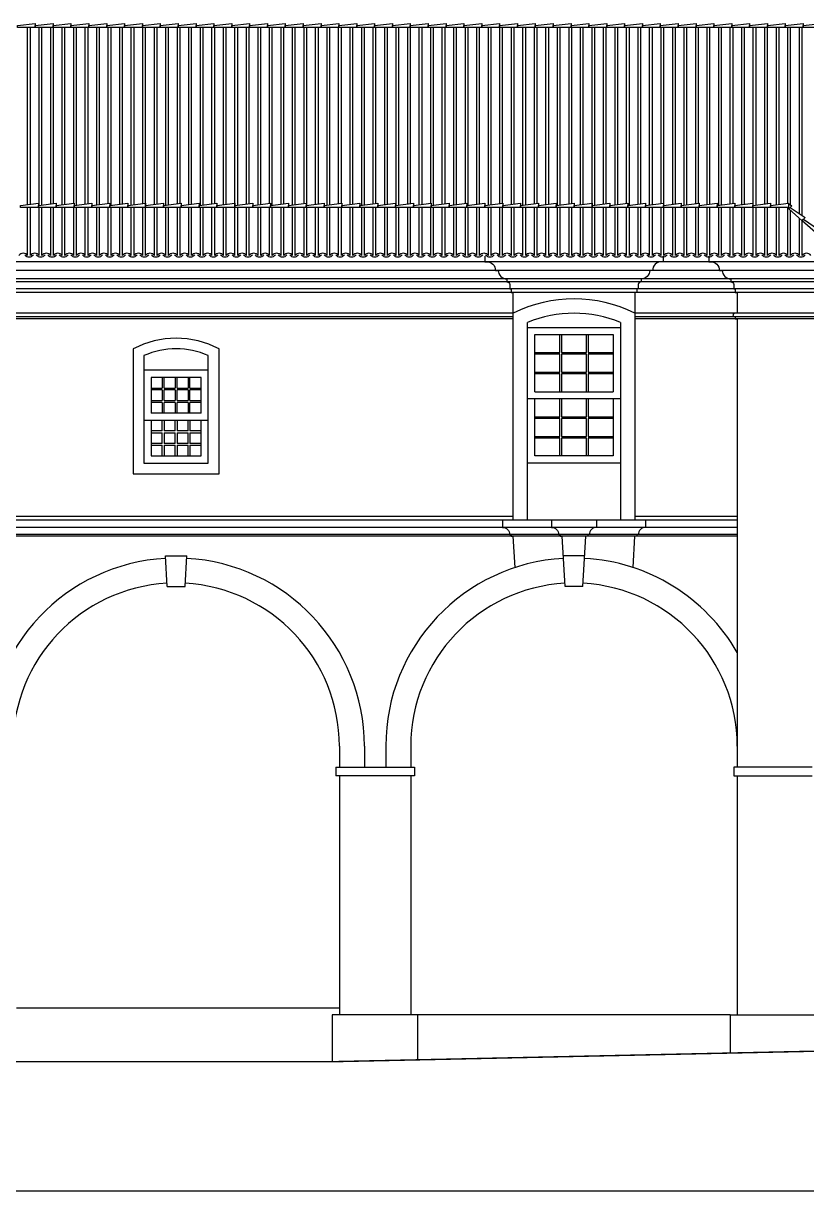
# Model space of a CAD drawing. Extents: x -6493 to 6606, y -1422 to 11651.
# Drawn here: x -2447 to -1351, y 10015 to 11651 of the extents above; entities that cross this region are included whole.
import ezdxf

# ---------------------------------------------------------------- set-up
doc = ezdxf.new("R2010")
doc.units = 0
doc.layers.add('PAREDE', color=7, linetype='CONTINUOUS')
doc.layers.add('PAREDE_FINA', color=7, linetype='CONTINUOUS')

msp = doc.modelspace()

# ---------------------------------------------------------------- linework, layer by layer
at = {"layer": 'PAREDE', "const_width": 2}
msp.add_lwpolyline([(-2511.97, 10196.84), (-2014.65, 10196.84), (-943.04, 10220.13), (-806.59, 10241.33), (1269.09, 10241.33), (1269.09, 10015.81), (-204.97, 10015.81), (-2511.97, 10015.81)], dxfattribs=at)
at = {"layer": 'PAREDE_FINA'}
for points in [[(-2430.67, 11651.33), (-2430.67, 11645.33), (-2455.67, 11645.33), (-2455.67, 11648.33), (-2430.67, 11651.33)], [(-2441.33, 11397.52), (-2441.33, 11645.33)], [(-2437.48, 11397.99), (-2437.48, 11645.33)], [(-2405.67, 11651.33), (-2405.67, 11645.33), (-2430.67, 11645.33), (-2430.67, 11648.33), (-2405.67, 11651.33)], [(-2425.21, 11396.46), (-2425.21, 11645.33)], [(-2421.36, 11396.92), (-2421.36, 11645.33)], [(-2409.08, 11398.39), (-2409.08, 11645.33)], [(-2380.67, 11651.33), (-2380.67, 11645.33), (-2405.67, 11645.33), (-2405.67, 11648.33), (-2380.67, 11651.33)], [(-2405.23, 11398.86), (-2405.23, 11645.33)], [(-2392.96, 11397.33), (-2392.96, 11645.33)], [(-2389.11, 11397.79), (-2389.11, 11645.33)], [(-2355.67, 11651.33), (-2355.67, 11645.33), (-2380.67, 11645.33), (-2380.67, 11648.33), (-2355.67, 11651.33)], [(-2376.83, 11399.26), (-2376.83, 11645.33)], [(-2372.98, 11396.73), (-2372.98, 11645.33)], [(-2360.71, 11398.2), (-2360.71, 11645.33)], [(-2356.86, 11398.66), (-2356.86, 11645.33)], [(-2330.67, 11651.33), (-2330.67, 11645.33), (-2355.67, 11645.33), (-2355.67, 11648.33), (-2330.67, 11651.33)], [(-2344.58, 11397.13), (-2344.58, 11645.33)], [(-2340.73, 11397.6), (-2340.73, 11645.33)], [(-2305.67, 11651.33), (-2305.67, 11645.33), (-2330.67, 11645.33), (-2330.67, 11648.33), (-2305.67, 11651.33)], [(-2328.46, 11399.07), (-2328.46, 11645.33)], [(-2324.61, 11396.53), (-2324.61, 11645.33)], [(-2312.33, 11398), (-2312.33, 11645.33)], [(-2308.48, 11398.47), (-2308.48, 11645.33)], [(-2280.67, 11651.33), (-2280.67, 11645.33), (-2305.67, 11645.33), (-2305.67, 11648.33), (-2280.67, 11651.33)], [(-2296.21, 11396.94), (-2296.21, 11645.33)], [(-2292.36, 11397.4), (-2292.36, 11645.33)], [(-2255.67, 11651.33), (-2255.67, 11645.33), (-2280.67, 11645.33), (-2280.67, 11648.33), (-2255.67, 11651.33)], [(-2280.09, 11398.87), (-2280.09, 11645.33)], [(-2276.23, 11396.34), (-2276.23, 11645.33)], [(-2263.96, 11397.81), (-2263.96, 11645.33)], [(-2260.11, 11398.27), (-2260.11, 11645.33)], [(-2230.67, 11651.33), (-2230.67, 11645.33), (-2255.67, 11645.33), (-2255.67, 11648.33), (-2230.67, 11651.33)], [(-2247.84, 11396.74), (-2247.84, 11645.33)], [(-2243.99, 11397.21), (-2243.99, 11645.33)], [(-2231.71, 11398.68), (-2231.71, 11645.33)], [(-2205.67, 11651.33), (-2205.67, 11645.33), (-2230.67, 11645.33), (-2230.67, 11648.33), (-2205.67, 11651.33)], [(-2227.86, 11399.14), (-2227.86, 11645.33)], [(-2215.59, 11397.61), (-2215.59, 11645.33)], [(-2211.74, 11398.08), (-2211.74, 11645.33)], [(-2180.67, 11651.33), (-2180.67, 11645.33), (-2205.67, 11645.33), (-2205.67, 11648.33), (-2180.67, 11651.33)], [(-2199.46, 11396.55), (-2199.46, 11645.33)], [(-2195.61, 11397.01), (-2195.61, 11645.33)], [(-2183.34, 11398.48), (-2183.34, 11645.33)], [(-2155.67, 11651.33), (-2155.67, 11645.33), (-2180.67, 11645.33), (-2180.67, 11648.33), (-2155.67, 11651.33)], [(-2179.49, 11398.95), (-2179.49, 11645.33)], [(-2167.21, 11397.42), (-2167.21, 11645.33)], [(-2163.36, 11397.88), (-2163.36, 11645.33)], [(-2130.67, 11651.33), (-2130.67, 11645.33), (-2155.67, 11645.33), (-2155.67, 11648.33), (-2130.67, 11651.33)], [(-2151.09, 11396.35), (-2151.09, 11645.33)], [(-2147.24, 11396.82), (-2147.24, 11645.33)], [(-2134.96, 11398.29), (-2134.96, 11645.33)], [(-2131.11, 11398.75), (-2131.11, 11645.33)], [(-2105.67, 11651.33), (-2105.67, 11645.33), (-2130.67, 11645.33), (-2130.67, 11648.33), (-2105.67, 11651.33)], [(-2118.84, 11397.22), (-2118.84, 11645.33)], [(-2114.99, 11397.69), (-2114.99, 11645.33)], [(-2080.67, 11651.33), (-2080.67, 11645.33), (-2105.67, 11645.33), (-2105.67, 11648.33), (-2080.67, 11651.33)], [(-2102.72, 11399.16), (-2102.72, 11645.33)], [(-2098.86, 11396.62), (-2098.86, 11645.33)], [(-2086.59, 11398.09), (-2086.59, 11645.33)], [(-2082.74, 11398.56), (-2082.74, 11645.33)], [(-2055.67, 11651.33), (-2055.67, 11645.33), (-2080.67, 11645.33), (-2080.67, 11648.33), (-2055.67, 11651.33)], [(-2070.47, 11397.03), (-2070.47, 11645.33)], [(-2066.62, 11397.49), (-2066.62, 11645.33)], [(-2030.67, 11651.33), (-2030.67, 11645.33), (-2055.67, 11645.33), (-2055.67, 11648.33), (-2030.67, 11651.33)], [(-2054.34, 11398.96), (-2054.34, 11645.33)], [(-2050.49, 11396.43), (-2050.49, 11645.33)], [(-2038.22, 11397.9), (-2038.22, 11645.33)], [(-2034.37, 11398.36), (-2034.37, 11645.33)], [(-2005.67, 11651.33), (-2005.67, 11645.33), (-2030.67, 11645.33), (-2030.67, 11648.33), (-2005.67, 11651.33)], [(-2022.09, 11396.83), (-2022.09, 11645.33)], [(-2018.24, 11397.3), (-2018.24, 11645.33)], [(-2005.97, 11398.77), (-2005.97, 11645.33)], [(-1980.67, 11651.33), (-1980.67, 11645.33), (-2005.67, 11645.33), (-2005.67, 11648.33), (-1980.67, 11651.33)], [(-2002.12, 11399.23), (-2002.12, 11645.33)], [(-1989.84, 11397.7), (-1989.84, 11645.33)], [(-1985.99, 11398.17), (-1985.99, 11645.33)], [(-1955.67, 11651.33), (-1955.67, 11645.33), (-1980.67, 11645.33), (-1980.67, 11648.33), (-1955.67, 11651.33)], [(-1973.72, 11396.64), (-1973.72, 11645.33)], [(-1969.87, 11397.1), (-1969.87, 11645.33)], [(-1957.6, 11398.57), (-1957.6, 11645.33)], [(-1930.67, 11651.33), (-1930.67, 11645.33), (-1955.67, 11645.33), (-1955.67, 11648.33), (-1930.67, 11651.33)], [(-1953.74, 11399.04), (-1953.74, 11645.33)], [(-1941.47, 11397.51), (-1941.47, 11645.33)], [(-1937.62, 11397.97), (-1937.62, 11645.33)], [(-1905.67, 11651.33), (-1905.67, 11645.33), (-1930.67, 11645.33), (-1930.67, 11648.33), (-1905.67, 11651.33)], [(-1925.35, 11396.44), (-1925.35, 11645.33)], [(-1921.5, 11396.91), (-1921.5, 11645.33)], [(-1909.22, 11398.38), (-1909.22, 11645.33)], [(-1880.67, 11651.33), (-1880.67, 11645.33), (-1905.67, 11645.33), (-1905.67, 11648.33), (-1880.67, 11651.33)], [(-1905.37, 11398.84), (-1905.37, 11645.33)], [(-1893.1, 11397.31), (-1893.1, 11645.33)], [(-1889.25, 11397.78), (-1889.25, 11645.33)], [(-1855.67, 11651.33), (-1855.67, 11645.33), (-1880.67, 11645.33), (-1880.67, 11648.33), (-1855.67, 11651.33)], [(-1876.97, 11399.25), (-1876.97, 11645.33)], [(-1873.12, 11396.71), (-1873.12, 11645.33)], [(-1860.85, 11398.18), (-1860.85, 11645.33)], [(-1857, 11398.64), (-1857, 11645.33)], [(-1830.67, 11651.33), (-1830.67, 11645.33), (-1855.67, 11645.33), (-1855.67, 11648.33), (-1830.67, 11651.33)], [(-1844.72, 11397.12), (-1844.72, 11645.33)], [(-1840.87, 11397.58), (-1840.87, 11645.33)], [(-1805.67, 11651.33), (-1805.67, 11645.33), (-1830.67, 11645.33), (-1830.67, 11648.33), (-1805.67, 11651.33)], [(-1828.6, 11399.05), (-1828.6, 11645.33)], [(-1824.75, 11396.51), (-1824.75, 11645.33)], [(-1812.47, 11397.99), (-1812.47, 11645.33)], [(-1808.62, 11398.45), (-1808.62, 11645.33)], [(-1780.67, 11651.33), (-1780.67, 11645.33), (-1805.67, 11645.33), (-1805.67, 11648.33), (-1780.67, 11651.33)], [(-1796.35, 11396.92), (-1796.35, 11645.33)], [(-1792.5, 11397.38), (-1792.5, 11645.33)], [(-1755.67, 11651.33), (-1755.67, 11645.33), (-1780.67, 11645.33), (-1780.67, 11648.33), (-1755.67, 11651.33)], [(-1780.23, 11398.86), (-1780.23, 11645.33)], [(-1776.37, 11399.32), (-1776.37, 11645.33)], [(-1764.1, 11397.79), (-1764.1, 11645.33)], [(-1760.25, 11398.25), (-1760.25, 11645.33)], [(-1730.67, 11651.33), (-1730.67, 11645.33), (-1755.67, 11645.33), (-1755.67, 11648.33), (-1730.67, 11651.33)], [(-1747.98, 11396.73), (-1747.98, 11645.33)], [(-1744.13, 11397.19), (-1744.13, 11645.33)], [(-1731.85, 11398.66), (-1731.85, 11645.33)], [(-1705.67, 11651.33), (-1705.67, 11645.33), (-1730.67, 11645.33), (-1730.67, 11648.33), (-1705.67, 11651.33)], [(-1728, 11399.12), (-1728, 11645.33)], [(-1715.73, 11397.6), (-1715.73, 11645.33)], [(-1711.88, 11398.06), (-1711.88, 11645.33)], [(-1680.67, 11651.33), (-1680.67, 11645.33), (-1705.67, 11645.33), (-1705.67, 11648.33), (-1680.67, 11651.33)], [(-1699.6, 11396.53), (-1699.6, 11645.33)], [(-1695.75, 11396.99), (-1695.75, 11645.33)], [(-1683.48, 11398.47), (-1683.48, 11645.33)], [(-1655.67, 11651.33), (-1655.67, 11645.33), (-1680.67, 11645.33), (-1680.67, 11648.33), (-1655.67, 11651.33)], [(-1679.63, 11398.93), (-1679.63, 11645.33)], [(-1667.35, 11397.4), (-1667.35, 11645.33)], [(-1663.5, 11397.86), (-1663.5, 11645.33)], [(-1630.67, 11651.33), (-1630.67, 11645.33), (-1655.67, 11645.33), (-1655.67, 11648.33), (-1630.67, 11651.33)], [(-1651.23, 11396.34), (-1651.23, 11645.33)], [(-1647.38, 11396.8), (-1647.38, 11645.33)], [(-1635.1, 11398.27), (-1635.1, 11645.33)], [(-1631.25, 11398.73), (-1631.25, 11645.33)], [(-1605.67, 11651.33), (-1605.67, 11645.33), (-1630.67, 11645.33), (-1630.67, 11648.33), (-1605.67, 11651.33)], [(-1618.98, 11397.21), (-1618.98, 11645.33)], [(-1615.13, 11397.67), (-1615.13, 11645.33)], [(-1580.67, 11651.33), (-1580.67, 11645.33), (-1605.67, 11645.33), (-1605.67, 11648.33), (-1580.67, 11651.33)], [(-1602.86, 11399.14), (-1602.86, 11645.33)], [(-1599, 11396.6), (-1599, 11645.33)], [(-1586.73, 11398.08), (-1586.73, 11645.33)], [(-1582.88, 11398.54), (-1582.88, 11645.33)], [(-1555.67, 11651.33), (-1555.67, 11645.33), (-1580.67, 11645.33), (-1580.67, 11648.33), (-1555.67, 11651.33)], [(-1570.61, 11397.01), (-1570.61, 11645.33)], [(-1566.76, 11397.47), (-1566.76, 11645.33)], [(-1530.67, 11651.33), (-1530.67, 11645.33), (-1555.67, 11645.33), (-1555.67, 11648.33), (-1530.67, 11651.33)], [(-1554.48, 11398.95), (-1554.48, 11645.33)], [(-1550.63, 11396.41), (-1550.63, 11645.33)], [(-1538.36, 11397.88), (-1538.36, 11645.33)], [(-1534.51, 11398.34), (-1534.51, 11645.33)], [(-1505.67, 11651.33), (-1505.67, 11645.33), (-1530.67, 11645.33), (-1530.67, 11648.33), (-1505.67, 11651.33)], [(-1522.23, 11396.82), (-1522.23, 11645.33)], [(-1518.38, 11397.28), (-1518.38, 11645.33)], [(-1506.11, 11398.75), (-1506.11, 11645.33)], [(-1480.67, 11651.33), (-1480.67, 11645.33), (-1505.67, 11645.33), (-1505.67, 11648.33), (-1480.67, 11651.33)], [(-1502.26, 11399.21), (-1502.26, 11645.33)], [(-1489.98, 11397.69), (-1489.98, 11645.33)], [(-1486.13, 11398.15), (-1486.13, 11645.33)], [(-1455.67, 11651.33), (-1455.67, 11645.33), (-1480.67, 11645.33), (-1480.67, 11648.33), (-1455.67, 11651.33)], [(-1473.86, 11396.62), (-1473.86, 11645.33)], [(-1470.01, 11397.08), (-1470.01, 11645.33)], [(-1457.74, 11398.56), (-1457.74, 11645.33)], [(-1430.67, 11651.33), (-1430.67, 11645.33), (-1455.67, 11645.33), (-1455.67, 11648.33), (-1430.67, 11651.33)], [(-1453.88, 11399.02), (-1453.88, 11645.33)], [(-1441.61, 11397.49), (-1441.61, 11645.33)], [(-1437.76, 11397.95), (-1437.76, 11645.33)], [(-1405.67, 11651.33), (-1405.67, 11645.33), (-1430.67, 11645.33), (-1430.67, 11648.33), (-1405.67, 11651.33)], [(-1425.49, 11396.43), (-1425.49, 11645.33)], [(-1421.64, 11396.89), (-1421.64, 11645.33)], [(-1409.36, 11398.36), (-1409.36, 11645.33)], [(-1380.67, 11651.33), (-1380.67, 11645.33), (-1405.67, 11645.33), (-1405.67, 11648.33), (-1380.67, 11651.33)], [(-1405.51, 11398.82), (-1405.51, 11645.33)], [(-1393.24, 11397.3), (-1393.24, 11645.33)], [(-1389.39, 11397.76), (-1389.39, 11645.33)], [(-1355.67, 11651.33), (-1355.67, 11645.33), (-1380.67, 11645.33), (-1380.67, 11648.33), (-1355.67, 11651.33)], [(-1377.11, 11399.23), (-1377.11, 11645.33)], [(-1373.26, 11396.88), (-1373.26, 11645.33)], [(-1360.99, 11384.76), (-1360.99, 11645.33)], [(-1357.14, 11382.09), (-1357.14, 11645.33)], [(-1330.67, 11651.33), (-1330.67, 11645.33), (-1355.67, 11645.33), (-1355.67, 11648.33), (-1330.67, 11651.33)], [(-2426.3, 11399.33), (-2426.3, 11393.33), (-2451.3, 11393.33), (-2451.3, 11396.33), (-2426.3, 11399.33)], [(-2441.33, 11326.07), (-2441.33, 11393.33)], [(-2437.48, 11326.07), (-2437.48, 11393.33)], [(-2401.3, 11399.33), (-2401.3, 11393.33), (-2426.3, 11393.33), (-2426.3, 11396.33), (-2401.3, 11399.33)], [(-2425.21, 11326.07), (-2425.21, 11393.33)], [(-2421.36, 11326.07), (-2421.36, 11393.33)], [(-2409.08, 11326.07), (-2409.08, 11393.33)], [(-2405.23, 11326.07), (-2405.23, 11393.33)], [(-2376.3, 11399.33), (-2376.3, 11393.33), (-2401.3, 11393.33), (-2401.3, 11396.33), (-2376.3, 11399.33)], [(-2392.96, 11326.07), (-2392.96, 11393.33)], [(-2389.11, 11326.07), (-2389.11, 11393.33)], [(-2376.83, 11326.07), (-2376.83, 11393.33)], [(-2351.3, 11399.33), (-2351.3, 11393.33), (-2376.3, 11393.33), (-2376.3, 11396.33), (-2351.3, 11399.33)], [(-2372.98, 11326.07), (-2372.98, 11393.33)], [(-2360.71, 11326.07), (-2360.71, 11393.33)], [(-2356.86, 11326.07), (-2356.86, 11393.33)], [(-2326.3, 11399.33), (-2326.3, 11393.33), (-2351.3, 11393.33), (-2351.3, 11396.33), (-2326.3, 11399.33)], [(-2344.58, 11326.07), (-2344.58, 11393.33)], [(-2340.73, 11326.07), (-2340.73, 11393.33)], [(-2328.46, 11326.07), (-2328.46, 11393.33)], [(-2301.3, 11399.33), (-2301.3, 11393.33), (-2326.3, 11393.33), (-2326.3, 11396.33), (-2301.3, 11399.33)], [(-2324.61, 11326.07), (-2324.61, 11393.33)], [(-2312.33, 11326.07), (-2312.33, 11393.33)], [(-2308.48, 11326.07), (-2308.48, 11393.33)], [(-2276.3, 11399.33), (-2276.3, 11393.33), (-2301.3, 11393.33), (-2301.3, 11396.33), (-2276.3, 11399.33)], [(-2296.21, 11326.07), (-2296.21, 11393.33)], [(-2292.36, 11326.07), (-2292.36, 11393.33)], [(-2280.09, 11326.07), (-2280.09, 11393.33)], [(-2251.3, 11399.33), (-2251.3, 11393.33), (-2276.3, 11393.33), (-2276.3, 11396.33), (-2251.3, 11399.33)], [(-2276.23, 11326.07), (-2276.23, 11393.33)], [(-2263.96, 11326.07), (-2263.96, 11393.33)], [(-2260.11, 11326.07), (-2260.11, 11393.33)], [(-2226.3, 11399.33), (-2226.3, 11393.33), (-2251.3, 11393.33), (-2251.3, 11396.33), (-2226.3, 11399.33)], [(-2247.84, 11326.07), (-2247.84, 11393.33)], [(-2243.99, 11326.07), (-2243.99, 11393.33)], [(-2231.71, 11326.07), (-2231.71, 11393.33)], [(-2227.86, 11326.07), (-2227.86, 11393.33)], [(-2201.3, 11399.33), (-2201.3, 11393.33), (-2226.3, 11393.33), (-2226.3, 11396.33), (-2201.3, 11399.33)], [(-2215.59, 11326.07), (-2215.59, 11393.33)], [(-2211.74, 11326.07), (-2211.74, 11393.33)], [(-2176.3, 11399.33), (-2176.3, 11393.33), (-2201.3, 11393.33), (-2201.3, 11396.33), (-2176.3, 11399.33)], [(-2199.46, 11326.07), (-2199.46, 11393.33)], [(-2195.61, 11326.07), (-2195.61, 11393.33)], [(-2183.34, 11326.07), (-2183.34, 11393.33)], [(-2179.49, 11326.07), (-2179.49, 11393.33)], [(-2151.3, 11399.33), (-2151.3, 11393.33), (-2176.3, 11393.33), (-2176.3, 11396.33), (-2151.3, 11399.33)], [(-2167.21, 11326.07), (-2167.21, 11393.33)], [(-2163.36, 11326.07), (-2163.36, 11393.33)], [(-2126.3, 11399.33), (-2126.3, 11393.33), (-2151.3, 11393.33), (-2151.3, 11396.33), (-2126.3, 11399.33)], [(-2151.09, 11326.07), (-2151.09, 11393.33)], [(-2147.24, 11326.07), (-2147.24, 11393.33)], [(-2134.96, 11326.07), (-2134.96, 11393.33)], [(-2131.11, 11326.07), (-2131.11, 11393.33)], [(-2101.3, 11399.33), (-2101.3, 11393.33), (-2126.3, 11393.33), (-2126.3, 11396.33), (-2101.3, 11399.33)], [(-2118.84, 11326.07), (-2118.84, 11393.33)], [(-2114.99, 11326.07), (-2114.99, 11393.33)], [(-2102.72, 11326.07), (-2102.72, 11393.33)], [(-2076.3, 11399.33), (-2076.3, 11393.33), (-2101.3, 11393.33), (-2101.3, 11396.33), (-2076.3, 11399.33)], [(-2098.86, 11326.07), (-2098.86, 11393.33)], [(-2086.59, 11326.07), (-2086.59, 11393.33)], [(-2082.74, 11326.07), (-2082.74, 11393.33)], [(-2051.3, 11399.33), (-2051.3, 11393.33), (-2076.3, 11393.33), (-2076.3, 11396.33), (-2051.3, 11399.33)], [(-2070.47, 11326.07), (-2070.47, 11393.33)], [(-2066.62, 11326.07), (-2066.62, 11393.33)], [(-2054.34, 11326.07), (-2054.34, 11393.33)], [(-2026.3, 11399.33), (-2026.3, 11393.33), (-2051.3, 11393.33), (-2051.3, 11396.33), (-2026.3, 11399.33)], [(-2050.49, 11326.07), (-2050.49, 11393.33)], [(-2038.22, 11326.07), (-2038.22, 11393.33)], [(-2034.37, 11326.07), (-2034.37, 11393.33)], [(-2001.3, 11399.33), (-2001.3, 11393.33), (-2026.3, 11393.33), (-2026.3, 11396.33), (-2001.3, 11399.33)], [(-2022.09, 11326.07), (-2022.09, 11393.33)], [(-2018.24, 11326.07), (-2018.24, 11393.33)], [(-2005.97, 11326.07), (-2005.97, 11393.33)], [(-2002.12, 11326.07), (-2002.12, 11393.33)], [(-1976.3, 11399.33), (-1976.3, 11393.33), (-2001.3, 11393.33), (-2001.3, 11396.33), (-1976.3, 11399.33)], [(-1989.84, 11326.07), (-1989.84, 11393.33)], [(-1985.99, 11326.07), (-1985.99, 11393.33)], [(-1951.3, 11399.33), (-1951.3, 11393.33), (-1976.3, 11393.33), (-1976.3, 11396.33), (-1951.3, 11399.33)], [(-1973.72, 11326.07), (-1973.72, 11393.33)], [(-1969.87, 11326.07), (-1969.87, 11393.33)], [(-1957.6, 11326.07), (-1957.6, 11393.33)], [(-1953.74, 11326.07), (-1953.74, 11393.33)], [(-1926.3, 11399.33), (-1926.3, 11393.33), (-1951.3, 11393.33), (-1951.3, 11396.33), (-1926.3, 11399.33)], [(-1941.47, 11326.07), (-1941.47, 11393.33)], [(-1937.62, 11326.07), (-1937.62, 11393.33)], [(-1901.3, 11399.33), (-1901.3, 11393.33), (-1926.3, 11393.33), (-1926.3, 11396.33), (-1901.3, 11399.33)], [(-1925.35, 11326.07), (-1925.35, 11393.33)], [(-1921.5, 11326.07), (-1921.5, 11393.33)], [(-1909.22, 11326.07), (-1909.22, 11393.33)], [(-1905.37, 11326.07), (-1905.37, 11393.33)], [(-1876.3, 11399.33), (-1876.3, 11393.33), (-1901.3, 11393.33), (-1901.3, 11396.33), (-1876.3, 11399.33)], [(-1893.1, 11326.07), (-1893.1, 11393.33)], [(-1889.25, 11326.07), (-1889.25, 11393.33)], [(-1876.97, 11326.07), (-1876.97, 11393.33)], [(-1851.3, 11399.33), (-1851.3, 11393.33), (-1876.3, 11393.33), (-1876.3, 11396.33), (-1851.3, 11399.33)], [(-1873.12, 11326.07), (-1873.12, 11393.33)], [(-1860.85, 11326.07), (-1860.85, 11393.33)], [(-1857, 11326.07), (-1857, 11393.33)], [(-1826.3, 11399.33), (-1826.3, 11393.33), (-1851.3, 11393.33), (-1851.3, 11396.33), (-1826.3, 11399.33)], [(-1844.72, 11326.07), (-1844.72, 11393.33)], [(-1840.87, 11326.07), (-1840.87, 11393.33)], [(-1828.6, 11326.07), (-1828.6, 11393.33)], [(-1801.3, 11399.33), (-1801.3, 11393.33), (-1826.3, 11393.33), (-1826.3, 11396.33), (-1801.3, 11399.33)], [(-1824.75, 11326.07), (-1824.75, 11393.33)], [(-1812.47, 11326.07), (-1812.47, 11393.33)], [(-1808.62, 11326.07), (-1808.62, 11393.33)], [(-1776.3, 11399.33), (-1776.3, 11393.33), (-1801.3, 11393.33), (-1801.3, 11396.33), (-1776.3, 11399.33)], [(-1796.35, 11326.07), (-1796.35, 11393.33)], [(-1792.5, 11326.07), (-1792.5, 11393.33)], [(-1780.23, 11326.07), (-1780.23, 11393.33)], [(-1776.37, 11326.07), (-1776.37, 11393.33)], [(-1751.3, 11399.33), (-1751.3, 11393.33), (-1776.3, 11393.33), (-1776.3, 11396.33), (-1751.3, 11399.33)], [(-1764.1, 11326.07), (-1764.1, 11393.33)], [(-1760.25, 11326.07), (-1760.25, 11393.33)], [(-1726.3, 11399.33), (-1726.3, 11393.33), (-1751.3, 11393.33), (-1751.3, 11396.33), (-1726.3, 11399.33)], [(-1747.98, 11326.07), (-1747.98, 11393.33)], [(-1744.13, 11326.07), (-1744.13, 11393.33)], [(-1731.85, 11326.07), (-1731.85, 11393.33)], [(-1728, 11326.07), (-1728, 11393.33)], [(-1701.3, 11399.33), (-1701.3, 11393.33), (-1726.3, 11393.33), (-1726.3, 11396.33), (-1701.3, 11399.33)], [(-1715.73, 11326.07), (-1715.73, 11393.33)], [(-1711.88, 11326.07), (-1711.88, 11393.33)], [(-1676.3, 11399.33), (-1676.3, 11393.33), (-1701.3, 11393.33), (-1701.3, 11396.33), (-1676.3, 11399.33)], [(-1699.6, 11326.07), (-1699.6, 11393.33)], [(-1695.75, 11326.07), (-1695.75, 11393.33)], [(-1683.48, 11326.07), (-1683.48, 11393.33)], [(-1679.63, 11326.07), (-1679.63, 11393.33)], [(-1651.3, 11399.33), (-1651.3, 11393.33), (-1676.3, 11393.33), (-1676.3, 11396.33), (-1651.3, 11399.33)], [(-1667.35, 11326.07), (-1667.35, 11393.33)], [(-1663.5, 11326.07), (-1663.5, 11393.33)], [(-1626.3, 11399.33), (-1626.3, 11393.33), (-1651.3, 11393.33), (-1651.3, 11396.33), (-1626.3, 11399.33)], [(-1651.23, 11326.07), (-1651.23, 11393.33)], [(-1647.38, 11326.07), (-1647.38, 11393.33)], [(-1635.1, 11326.07), (-1635.1, 11393.33)], [(-1631.25, 11326.07), (-1631.25, 11393.33)], [(-1601.3, 11399.33), (-1601.3, 11393.33), (-1626.3, 11393.33), (-1626.3, 11396.33), (-1601.3, 11399.33)], [(-1618.98, 11326.07), (-1618.98, 11393.33)], [(-1615.13, 11326.07), (-1615.13, 11393.33)], [(-1602.86, 11326.07), (-1602.86, 11393.33)], [(-1576.3, 11399.33), (-1576.3, 11393.33), (-1601.3, 11393.33), (-1601.3, 11396.33), (-1576.3, 11399.33)], [(-1599, 11326.07), (-1599, 11393.33)], [(-1586.73, 11326.07), (-1586.73, 11393.33)], [(-1582.88, 11326.07), (-1582.88, 11393.33)], [(-1551.3, 11399.33), (-1551.3, 11393.33), (-1576.3, 11393.33), (-1576.3, 11396.33), (-1551.3, 11399.33)], [(-1570.61, 11326.07), (-1570.61, 11393.33)], [(-1566.76, 11326.07), (-1566.76, 11393.33)], [(-1554.48, 11326.07), (-1554.48, 11393.33)], [(-1526.3, 11399.33), (-1526.3, 11393.33), (-1551.3, 11393.33), (-1551.3, 11396.33), (-1526.3, 11399.33)], [(-1550.63, 11326.07), (-1550.63, 11393.33)], [(-1538.36, 11326.07), (-1538.36, 11393.33)], [(-1534.51, 11326.07), (-1534.51, 11393.33)], [(-1501.3, 11399.33), (-1501.3, 11393.33), (-1526.3, 11393.33), (-1526.3, 11396.33), (-1501.3, 11399.33)], [(-1522.23, 11326.07), (-1522.23, 11393.33)], [(-1518.38, 11326.07), (-1518.38, 11393.33)], [(-1506.11, 11326.07), (-1506.11, 11393.33)], [(-1502.26, 11326.07), (-1502.26, 11393.33)], [(-1476.3, 11399.33), (-1476.3, 11393.33), (-1501.3, 11393.33), (-1501.3, 11396.33), (-1476.3, 11399.33)], [(-1489.98, 11326.07), (-1489.98, 11393.33)], [(-1486.13, 11326.07), (-1486.13, 11393.33)], [(-1451.3, 11399.33), (-1451.3, 11393.33), (-1476.3, 11393.33), (-1476.3, 11396.33), (-1451.3, 11399.33)], [(-1473.86, 11326.07), (-1473.86, 11393.33)], [(-1470.01, 11326.07), (-1470.01, 11393.33)], [(-1457.74, 11326.07), (-1457.74, 11393.33)], [(-1453.88, 11326.07), (-1453.88, 11393.33)], [(-1426.3, 11399.33), (-1426.3, 11393.33), (-1451.3, 11393.33), (-1451.3, 11396.33), (-1426.3, 11399.33)], [(-1441.61, 11326.07), (-1441.61, 11393.33)], [(-1437.76, 11326.07), (-1437.76, 11393.33)], [(-1401.3, 11399.33), (-1401.3, 11393.33), (-1426.3, 11393.33), (-1426.3, 11396.33), (-1401.3, 11399.33)], [(-1425.49, 11326.07), (-1425.49, 11393.33)], [(-1421.64, 11326.07), (-1421.64, 11393.33)], [(-1409.36, 11326.07), (-1409.36, 11393.33)], [(-1405.51, 11326.07), (-1405.51, 11393.33)], [(-1376.3, 11399.33), (-1376.3, 11393.33), (-1401.3, 11393.33), (-1401.3, 11396.33), (-1376.3, 11399.33)], [(-1393.24, 11326.07), (-1393.24, 11393.33)], [(-1389.39, 11326.07), (-1389.39, 11393.33)], [(-1371.73, 11395.82), (-1375.71, 11391.33), (-1377.97, 11393.33)], [(-1377.11, 11326.07), (-1377.11, 11392.57)], [(-1376.3, 11398.99), (-1371.73, 11395.82)], [(-1353.02, 11379.24), (-1356.99, 11374.75), (-1375.71, 11391.33), (-1373.72, 11393.57), (-1353.02, 11379.24)], [(-1373.26, 11326.07), (-1373.26, 11389.16)], [(-1360.99, 11326.07), (-1360.99, 11378.29)], [(-1357.14, 11326.07), (-1357.14, 11374.87)], [(-1334.3, 11362.66), (-1338.28, 11358.17), (-1356.99, 11374.75), (-1355, 11376.99), (-1334.3, 11362.66)], [(917.03, 11317.33), (-2511.97, 11317.33)], [(901.03, 11305.33), (-2511.97, 11305.33)], [(889.03, 11293.33), (-2511.97, 11293.33)], [(889.03, 11289.33), (-2511.97, 11289.33)], [(883.03, 11279.33), (-2511.97, 11279.33)], [(880.03, 11274.33), (-2511.97, 11274.33)], [(-1761.47, 10955.33), (-1761.47, 11274.33)], [(-1591.47, 11274.33), (-1591.47, 10955.33)], [(-1761.47, 11245.33), (-2511.97, 11245.33)], [(464.03, 11245.33), (-1591.47, 11245.33)], [(-1761.47, 11240.33), (-2511.97, 11240.33)], [(-1761.47, 11237.33), (-2511.97, 11237.33)], [(-1741.47, 10955.33), (-1741.47, 11232.46)], [(-1611.47, 11232.46), (-1611.47, 10955.33)], [(464.03, 11240.33), (-1591.47, 11240.33)], [(464.03, 11237.33), (-1591.47, 11237.33)], [(-1447.97, 11237.33), (-1447.97, 10609.33)], [(-1741.47, 11225.33), (-1611.47, 11225.33)], [(-1731.47, 11135.33), (-1731.47, 11215.33)], [(-1731.47, 11215.33), (-1621.47, 11215.33)], [(-1696.47, 11190.33), (-1696.47, 11215.33)], [(-1693.97, 11215.33), (-1693.97, 11190.33)], [(-1658.97, 11190.33), (-1658.97, 11215.33)], [(-1656.47, 11215.33), (-1656.47, 11190.33)], [(-1621.47, 11215.33), (-1621.47, 11135.33)], [(-2293.47, 11195.33), (-2293.47, 11020.33), (-2173.47, 11020.33), (-2173.47, 11195.33)], [(-2278.47, 11185.94), (-2278.47, 11035.33), (-2188.47, 11035.33), (-2188.47, 11185.94)], [(-1731.47, 11190.33), (-1696.47, 11190.33)], [(-1696.47, 11187.83), (-1731.47, 11187.83)], [(-1696.47, 11162.83), (-1696.47, 11187.83)], [(-1693.97, 11190.33), (-1658.97, 11190.33)], [(-1658.97, 11187.83), (-1693.97, 11187.83)], [(-1693.97, 11187.83), (-1693.97, 11162.83)], [(-1658.97, 11162.83), (-1658.97, 11187.83)], [(-1656.47, 11190.33), (-1621.47, 11190.33)], [(-1656.47, 11187.83), (-1656.47, 11162.83)], [(-1621.47, 11187.83), (-1656.47, 11187.83)], [(-2188.47, 11165.33), (-2278.47, 11165.33)], [(-1731.47, 11162.83), (-1696.47, 11162.83)], [(-1693.97, 11162.83), (-1658.97, 11162.83)], [(-1656.47, 11162.83), (-1621.47, 11162.83)], [(-2198.47, 11155.33), (-2268.47, 11155.33)], [(-2268.47, 11155.33), (-2268.47, 11105.33)], [(-2252.84, 11155.33), (-2252.84, 11140.33)], [(-2250.34, 11140.33), (-2250.34, 11155.33)], [(-2234.72, 11155.33), (-2234.72, 11140.33)], [(-2232.22, 11140.33), (-2232.22, 11155.33)], [(-2216.59, 11155.33), (-2216.59, 11140.33)], [(-2214.09, 11140.33), (-2214.09, 11155.33)], [(-2198.47, 11105.33), (-2198.47, 11155.33)], [(-1696.47, 11160.33), (-1731.47, 11160.33)], [(-1696.47, 11135.33), (-1696.47, 11160.33)], [(-1658.97, 11160.33), (-1693.97, 11160.33)], [(-1693.97, 11160.33), (-1693.97, 11135.33)], [(-1658.97, 11135.33), (-1658.97, 11160.33)], [(-1621.47, 11160.33), (-1656.47, 11160.33)], [(-1656.47, 11160.33), (-1656.47, 11135.33)], [(-2268.47, 11140.33), (-2252.84, 11140.33)], [(-2252.84, 11137.83), (-2268.47, 11137.83)], [(-2252.84, 11137.83), (-2252.84, 11122.83)], [(-2250.34, 11140.33), (-2234.72, 11140.33)], [(-2250.34, 11122.83), (-2250.34, 11137.83)], [(-2234.72, 11137.83), (-2250.34, 11137.83)], [(-2234.72, 11137.83), (-2234.72, 11122.83)], [(-2232.22, 11140.33), (-2216.59, 11140.33)], [(-2216.59, 11137.83), (-2232.22, 11137.83)], [(-2232.22, 11122.83), (-2232.22, 11137.83)], [(-2216.59, 11137.83), (-2216.59, 11122.83)], [(-2214.09, 11140.33), (-2198.47, 11140.33)], [(-2198.47, 11137.83), (-2214.09, 11137.83)], [(-2214.09, 11122.83), (-2214.09, 11137.83)], [(-1731.47, 11135.33), (-1621.47, 11135.33)], [(-2268.47, 11122.83), (-2252.84, 11122.83)], [(-2252.84, 11120.33), (-2268.47, 11120.33)], [(-2252.84, 11120.33), (-2252.84, 11105.33)], [(-2250.34, 11122.83), (-2234.72, 11122.83)], [(-2250.34, 11105.33), (-2250.34, 11120.33)], [(-2234.72, 11120.33), (-2250.34, 11120.33)], [(-2234.72, 11120.33), (-2234.72, 11105.33)], [(-2232.22, 11122.83), (-2216.59, 11122.83)], [(-2216.59, 11120.33), (-2232.22, 11120.33)], [(-2232.22, 11105.33), (-2232.22, 11120.33)], [(-2216.59, 11120.33), (-2216.59, 11105.33)], [(-2214.09, 11122.83), (-2198.47, 11122.83)], [(-2198.47, 11120.33), (-2214.09, 11120.33)], [(-2214.09, 11105.33), (-2214.09, 11120.33)], [(-1611.47, 11125.33), (-1741.47, 11125.33)], [(-1731.47, 11045.33), (-1731.47, 11125.33)], [(-1696.47, 11100.33), (-1696.47, 11125.33)], [(-1693.97, 11125.33), (-1693.97, 11100.33)], [(-1658.97, 11100.33), (-1658.97, 11125.33)], [(-1656.47, 11125.33), (-1656.47, 11100.33)], [(-1621.47, 11125.33), (-1621.47, 11045.33)], [(-2198.47, 11105.33), (-2268.47, 11105.33)], [(-1731.47, 11100.33), (-1696.47, 11100.33)], [(-1696.47, 11097.83), (-1731.47, 11097.83)], [(-1696.47, 11072.83), (-1696.47, 11097.83)], [(-1693.97, 11100.33), (-1658.97, 11100.33)], [(-1693.97, 11097.83), (-1693.97, 11072.83)], [(-1658.97, 11097.83), (-1693.97, 11097.83)], [(-1658.97, 11072.83), (-1658.97, 11097.83)], [(-1656.47, 11100.33), (-1621.47, 11100.33)], [(-1656.47, 11097.83), (-1656.47, 11072.83)], [(-1621.47, 11097.83), (-1656.47, 11097.83)], [(-2278.47, 11095.33), (-2188.47, 11095.33)], [(-2268.47, 11095.33), (-2268.47, 11045.33), (-2198.47, 11045.33), (-2198.47, 11095.33)], [(-2252.84, 11080.33), (-2268.47, 11080.33)], [(-2252.84, 11080.33), (-2252.84, 11095.33)], [(-2250.34, 11095.33), (-2250.34, 11080.33)], [(-2234.72, 11080.33), (-2250.34, 11080.33)], [(-2234.72, 11080.33), (-2234.72, 11095.33)], [(-2232.22, 11095.33), (-2232.22, 11080.33)], [(-2216.59, 11080.33), (-2232.22, 11080.33)], [(-2216.59, 11080.33), (-2216.59, 11095.33)], [(-2214.09, 11095.33), (-2214.09, 11080.33)], [(-2198.47, 11080.33), (-2214.09, 11080.33)], [(-2268.47, 11077.83), (-2252.84, 11077.83)], [(-2252.84, 11062.83), (-2252.84, 11077.83)], [(-2250.34, 11077.83), (-2250.34, 11062.83)], [(-2250.34, 11077.83), (-2234.72, 11077.83)], [(-2234.72, 11062.83), (-2234.72, 11077.83)], [(-2232.22, 11077.83), (-2216.59, 11077.83)], [(-2232.22, 11077.83), (-2232.22, 11062.83)], [(-2216.59, 11062.83), (-2216.59, 11077.83)], [(-2214.09, 11077.83), (-2198.47, 11077.83)], [(-2214.09, 11077.83), (-2214.09, 11062.83)], [(-1731.47, 11072.83), (-1696.47, 11072.83)], [(-1696.47, 11070.33), (-1731.47, 11070.33)], [(-1696.47, 11045.33), (-1696.47, 11070.33)], [(-1693.97, 11072.83), (-1658.97, 11072.83)], [(-1693.97, 11070.33), (-1693.97, 11045.33)], [(-1658.97, 11070.33), (-1693.97, 11070.33)], [(-1658.97, 11045.33), (-1658.97, 11070.33)], [(-1656.47, 11072.83), (-1621.47, 11072.83)], [(-1656.47, 11070.33), (-1656.47, 11045.33)], [(-1621.47, 11070.33), (-1656.47, 11070.33)], [(-2252.84, 11062.83), (-2268.47, 11062.83)], [(-2268.47, 11060.33), (-2252.84, 11060.33)], [(-2252.84, 11045.33), (-2252.84, 11060.33)], [(-2234.72, 11062.83), (-2250.34, 11062.83)], [(-2250.34, 11060.33), (-2250.34, 11045.33)], [(-2250.34, 11060.33), (-2234.72, 11060.33)], [(-2234.72, 11045.33), (-2234.72, 11060.33)], [(-2216.59, 11062.83), (-2232.22, 11062.83)], [(-2232.22, 11060.33), (-2216.59, 11060.33)], [(-2232.22, 11060.33), (-2232.22, 11045.33)], [(-2216.59, 11045.33), (-2216.59, 11060.33)], [(-2198.47, 11062.83), (-2214.09, 11062.83)], [(-2214.09, 11060.33), (-2214.09, 11045.33)], [(-2214.09, 11060.33), (-2198.47, 11060.33)], [(-1611.47, 11035.33), (-1741.47, 11035.33)], [(-1621.47, 11045.33), (-1731.47, 11045.33)], [(-1761.47, 10960.33), (-2511.97, 10960.33)], [(-1447.97, 10955.33), (-2511.97, 10955.33)], [(-1447.97, 10960.33), (-1591.47, 10960.33)], [(-1447.97, 10945.33), (-2511.97, 10945.33)], [(-1447.97, 10935.33), (-2511.97, 10935.33)], [(-1447.97, 10932.83), (-2511.97, 10932.83)], [(-1759.02, 10889.06), (-1761.47, 10932.83)], [(-1688.97, 10862.33), (-1692.91, 10932.83)], [(-1663.97, 10862.33), (-1660.02, 10932.83)], [(-1593.91, 10889.06), (-1591.47, 10932.83)], [(-2245.97, 10862.33), (-2248.37, 10905.33)], [(-2248.37, 10905.33), (-2218.56, 10905.33)], [(-2220.97, 10862.33), (-2218.56, 10905.33)], [(-1661.56, 10905.33), (-1691.37, 10905.33)], [(-2245.97, 10862.33), (-2220.97, 10862.33)], [(-1663.97, 10862.33), (-1688.97, 10862.33)], [(-2004.97, 10638.83), (-2004.97, 10609.33)], [(-1969.97, 10638.83), (-1969.97, 10609.33)], [(-1939.97, 10638.83), (-1939.97, 10609.33)], [(-1904.97, 10638.83), (-1904.97, 10609.33)], [(-2009.97, 10609.33), (-1899.97, 10609.33)], [(-2009.97, 10609.33), (-2009.97, 10597.33)], [(-1899.97, 10609.33), (-1899.97, 10597.33)], [(-1342.97, 10609.33), (-1452.97, 10609.33)], [(-1452.97, 10609.33), (-1452.97, 10597.33)], [(-1899.97, 10597.33), (-2009.97, 10597.33)], [(-2004.97, 10597.33), (-2004.97, 10262.33)], [(-1904.97, 10597.33), (-1904.97, 10262.33)], [(-1452.97, 10597.33), (-1342.97, 10597.33)], [(-1447.97, 10597.33), (-1447.97, 10262.33)], [(-2456.97, 10272.33), (-2004.97, 10272.33)], [(-2014.97, 10262.33), (-2014.97, 10196.84)], [(-1894.97, 10262.33), (-2014.97, 10262.33)], [(-1894.97, 10199.44), (-1894.97, 10262.33)], [(-1457.97, 10262.33), (-1894.97, 10262.33)], [(-1457.97, 10262.33), (-1457.97, 10208.94)], [(-1457.97, 10262.33), (-1337.97, 10262.33)]]:
    msp.add_lwpolyline(points, dxfattribs=at)
for points in [[(-1801.47, 11325.33), (-1801.47, 11317.33), (-1798.47, 11317.33, -0.4142136), (-1786.47, 11305.33), (-1782.47, 11305.33, 0.4142136), (-1770.47, 11293.33), (-1770.47, 11289.33, -0.4142136), (-1766.47, 11285.33), (-1766.47, 11279.33), (-1764.47, 11279.33), (-1764.47, 11274.33), (-1761.47, 11274.33)], [(-1551.47, 11325.33), (-1551.47, 11317.33), (-1554.47, 11317.33, 0.4142136), (-1566.47, 11305.33), (-1570.47, 11305.33, -0.4142136), (-1582.47, 11293.33), (-1582.47, 11289.33, 0.4142136), (-1586.47, 11285.33), (-1586.47, 11279.33), (-1588.47, 11279.33), (-1588.47, 11274.33), (-1591.47, 11274.33)], [(-1487.97, 11325.33), (-1487.97, 11317.33), (-1484.97, 11317.33, -0.4142136), (-1472.97, 11305.33), (-1468.97, 11305.33, 0.4142136), (-1456.97, 11293.33), (-1456.97, 11289.33, -0.4142136), (-1452.97, 11285.33), (-1452.97, 11279.33), (-1450.97, 11279.33), (-1450.97, 11274.33), (-1447.97, 11274.33), (-1447.97, 11245.33), (-1451.47, 11245.33, 1), (-1451.47, 11240.33), (-1450.97, 11240.33), (-1450.97, 11237.33), (-1447.97, 11237.33)], [(-1776.47, 10955.33), (-1776.47, 10945.33), (-1776.47, 10945.33, -0.4142136), (-1766.47, 10935.33), (-1764.47, 10935.33), (-1764.47, 10932.83), (-1761.47, 10932.83)], [(-1707.91, 10955.33), (-1707.91, 10945.33), (-1707.91, 10945.33, -0.4142136), (-1697.91, 10935.33), (-1695.91, 10935.33), (-1695.91, 10932.83), (-1692.91, 10932.83)], [(-1645.02, 10955.33), (-1645.02, 10945.33), (-1645.02, 10945.33, 0.4142136), (-1655.02, 10935.33), (-1657.02, 10935.33), (-1657.02, 10932.83), (-1660.02, 10932.83)], [(-1576.47, 10955.33), (-1576.47, 10945.33), (-1576.47, 10945.33, 0.4142136), (-1586.47, 10935.33), (-1588.47, 10935.33), (-1588.47, 10932.83), (-1591.47, 10932.83)]]:
    msp.add_lwpolyline(points, format="xyb", dxfattribs=at)
for centre, radius, start, end in [((-2447.47, 11321.76), 7.5, 35.09066, 144.90934), ((-2439.26, 11331.61), 7.5, 215.09066, 324.90934), ((-2431.34, 11321.76), 7.5, 35.09066, 144.90934), ((-2423.14, 11331.61), 7.5, 215.09066, 324.90934), ((-2415.22, 11321.76), 7.5, 35.09066, 144.90934), ((-2407.01, 11331.61), 7.5, 215.09066, 324.90934), ((-2399.09, 11321.76), 7.5, 35.09066, 144.90934), ((-2390.89, 11331.61), 7.5, 215.09066, 324.90934), ((-2382.97, 11321.76), 7.5, 35.09066, 144.90934), ((-2374.76, 11331.61), 7.5, 215.09066, 324.90934), ((-2366.84, 11321.76), 7.5, 35.09066, 144.90934), ((-2358.64, 11331.61), 7.5, 215.09066, 324.90934), ((-2350.72, 11321.76), 7.5, 35.09066, 144.90934), ((-2342.52, 11331.61), 7.5, 215.09066, 324.90934), ((-2334.6, 11321.76), 7.5, 35.09066, 144.90934), ((-2326.39, 11331.61), 7.5, 215.09066, 324.90934), ((-2318.47, 11321.76), 7.5, 35.09066, 144.90934), ((-2310.27, 11331.61), 7.5, 215.09066, 324.90934), ((-2302.35, 11321.76), 7.5, 35.09066, 144.90934), ((-2294.14, 11331.61), 7.5, 215.09066, 324.90934), ((-2286.22, 11321.76), 7.5, 35.09066, 144.90934), ((-2278.02, 11331.61), 7.5, 215.09066, 324.90934), ((-2270.1, 11321.76), 7.5, 35.09066, 144.90934), ((-2261.89, 11331.61), 7.5, 215.09066, 324.90934), ((-2253.97, 11321.76), 7.5, 35.09066, 144.90934), ((-2245.77, 11331.61), 7.5, 215.09066, 324.90934), ((-2237.85, 11321.76), 7.5, 35.09066, 144.90934), ((-2229.64, 11331.61), 7.5, 215.09066, 324.90934), ((-2221.72, 11321.76), 7.5, 35.09066, 144.90934), ((-2213.52, 11331.61), 7.5, 215.09066, 324.90934), ((-2205.6, 11321.76), 7.5, 35.09066, 144.90934), ((-2197.39, 11331.61), 7.5, 215.09066, 324.90934), ((-2189.48, 11321.76), 7.5, 35.09066, 144.90934), ((-2181.27, 11331.61), 7.5, 215.09066, 324.90934), ((-2173.35, 11321.76), 7.5, 35.09066, 144.90934), ((-2165.15, 11331.61), 7.5, 215.09066, 324.90934), ((-2157.23, 11321.76), 7.5, 35.09066, 144.90934), ((-2149.02, 11331.61), 7.5, 215.09066, 324.90934), ((-2141.1, 11321.76), 7.5, 35.09066, 144.90934), ((-2132.9, 11331.61), 7.5, 215.09066, 324.90934), ((-2124.98, 11321.76), 7.5, 35.09066, 144.90934), ((-2116.77, 11331.61), 7.5, 215.09066, 324.90934), ((-2108.85, 11321.76), 7.5, 35.09066, 144.90934), ((-2100.65, 11331.61), 7.5, 215.09066, 324.90934), ((-2092.73, 11321.76), 7.5, 35.09066, 144.90934), ((-2084.52, 11331.61), 7.5, 215.09066, 324.90934), ((-2076.6, 11321.76), 7.5, 35.09066, 144.90934), ((-2068.4, 11331.61), 7.5, 215.09066, 324.90934), ((-2060.48, 11321.76), 7.5, 35.09066, 144.90934), ((-2052.27, 11331.61), 7.5, 215.09066, 324.90934), ((-2044.35, 11321.76), 7.5, 35.09066, 144.90934), ((-2036.15, 11331.61), 7.5, 215.09066, 324.90934), ((-2028.23, 11321.76), 7.5, 35.09066, 144.90934), ((-2020.03, 11331.61), 7.5, 215.09066, 324.90934), ((-2012.11, 11321.76), 7.5, 35.09066, 144.90934), ((-2003.9, 11331.61), 7.5, 215.09066, 324.90934), ((-1995.98, 11321.76), 7.5, 35.09066, 144.90934), ((-1987.78, 11331.61), 7.5, 215.09066, 324.90934), ((-1979.86, 11321.76), 7.5, 35.09066, 144.90934), ((-1971.65, 11331.61), 7.5, 215.09066, 324.90934), ((-1963.73, 11321.76), 7.5, 35.09066, 144.90934), ((-1955.53, 11331.61), 7.5, 215.09066, 324.90934), ((-1947.61, 11321.76), 7.5, 35.09066, 144.90934), ((-1939.4, 11331.61), 7.5, 215.09066, 324.90934), ((-1931.48, 11321.76), 7.5, 35.09066, 144.90934), ((-1923.28, 11331.61), 7.5, 215.09066, 324.90934), ((-1915.36, 11321.76), 7.5, 35.09066, 144.90934), ((-1907.15, 11331.61), 7.5, 215.09066, 324.90934), ((-1899.23, 11321.76), 7.5, 35.09066, 144.90934), ((-1891.03, 11331.61), 7.5, 215.09066, 324.90934), ((-1883.11, 11321.76), 7.5, 35.09066, 144.90934), ((-1874.9, 11331.61), 7.5, 215.09066, 324.90934), ((-1866.98, 11321.76), 7.5, 35.09066, 144.90934), ((-1858.78, 11331.61), 7.5, 215.09066, 324.90934), ((-1850.86, 11321.76), 7.5, 35.09066, 144.90934), ((-1842.66, 11331.61), 7.5, 215.09066, 324.90934), ((-1834.74, 11321.76), 7.5, 35.09066, 144.90934), ((-1826.53, 11331.61), 7.5, 215.09066, 324.90934), ((-1818.61, 11321.76), 7.5, 35.09066, 144.90934), ((-1810.41, 11331.61), 7.5, 215.09066, 324.90934), ((-1802.49, 11321.76), 7.5, 35.09066, 144.90934), ((-1794.28, 11331.61), 7.5, 215.09066, 324.90934), ((-1786.36, 11321.76), 7.5, 35.09066, 144.90934), ((-1778.16, 11331.61), 7.5, 215.09066, 324.90934), ((-1770.24, 11321.76), 7.5, 35.09066, 144.90934), ((-1762.03, 11331.61), 7.5, 215.09066, 324.90934), ((-1754.11, 11321.76), 7.5, 35.09066, 144.90934), ((-1745.91, 11331.61), 7.5, 215.09066, 324.90934), ((-1737.99, 11321.76), 7.5, 35.09066, 144.90934), ((-1729.78, 11331.61), 7.5, 215.09066, 324.90934), ((-1721.86, 11321.76), 7.5, 35.09066, 144.90934), ((-1713.66, 11331.61), 7.5, 215.09066, 324.90934), ((-1705.74, 11321.76), 7.5, 35.09066, 144.90934), ((-1697.53, 11331.61), 7.5, 215.09066, 324.90934), ((-1689.62, 11321.76), 7.5, 35.09066, 144.90934), ((-1681.41, 11331.61), 7.5, 215.09066, 324.90934), ((-1673.49, 11321.76), 7.5, 35.09066, 144.90934), ((-1665.29, 11331.61), 7.5, 215.09066, 324.90934), ((-1657.37, 11321.76), 7.5, 35.09066, 144.90934), ((-1649.16, 11331.61), 7.5, 215.09066, 324.90934), ((-1641.24, 11321.76), 7.5, 35.09066, 144.90934), ((-1633.04, 11331.61), 7.5, 215.09066, 324.90934), ((-1625.12, 11321.76), 7.5, 35.09066, 144.90934), ((-1616.91, 11331.61), 7.5, 215.09066, 324.90934), ((-1608.99, 11321.76), 7.5, 35.09066, 144.90934), ((-1600.79, 11331.61), 7.5, 215.09066, 324.90934), ((-1592.87, 11321.76), 7.5, 35.09066, 144.90934), ((-1584.66, 11331.61), 7.5, 215.09066, 324.90934), ((-1576.74, 11321.76), 7.5, 35.09066, 144.90934), ((-1568.54, 11331.61), 7.5, 215.09066, 324.90934), ((-1560.62, 11321.76), 7.5, 35.09066, 144.90934), ((-1552.41, 11331.61), 7.5, 215.09066, 324.90934), ((-1544.49, 11321.76), 7.5, 35.09066, 144.90934), ((-1536.29, 11331.61), 7.5, 215.09066, 324.90934), ((-1528.37, 11321.76), 7.5, 35.09066, 144.90934), ((-1520.17, 11331.61), 7.5, 215.09066, 324.90934), ((-1512.25, 11321.76), 7.5, 35.09066, 144.90934), ((-1504.04, 11331.61), 7.5, 215.09066, 324.90934), ((-1496.12, 11321.76), 7.5, 35.09066, 144.90934), ((-1487.92, 11331.61), 7.5, 215.09066, 324.90934), ((-1480, 11321.76), 7.5, 35.09066, 144.90934), ((-1471.79, 11331.61), 7.5, 215.09066, 324.90934), ((-1463.87, 11321.76), 7.5, 35.09066, 144.90934), ((-1455.67, 11331.61), 7.5, 215.09066, 324.90934), ((-1447.75, 11321.76), 7.5, 35.09066, 144.90934), ((-1439.54, 11331.61), 7.5, 215.09066, 324.90934), ((-1431.62, 11321.76), 7.5, 35.09066, 144.90934), ((-1423.42, 11331.61), 7.5, 215.09066, 324.90934), ((-1415.5, 11321.76), 7.5, 35.09066, 144.90934), ((-1407.29, 11331.61), 7.5, 215.09066, 324.90934), ((-1399.37, 11321.76), 7.5, 35.09066, 144.90934), ((-1391.17, 11331.61), 7.5, 215.09066, 324.90934), ((-1383.25, 11321.76), 7.5, 35.09066, 144.90934), ((-1375.04, 11331.61), 7.5, 215.09066, 324.90934), ((-1367.12, 11321.76), 7.5, 35.09066, 144.90934), ((-1358.92, 11331.61), 7.5, 215.09066, 324.90934), ((-1351, 11321.76), 7.5, 35.09066, 144.90934), ((-1676.47, 11074.7), 190.62, 63.51896, 116.48104), ((-1676.47, 11074.7), 170.62, 67.60731, 112.39269), ((-2233.47, 11082.83), 127.5, 61.92751, 118.07249), ((-2233.47, 11082.83), 112.5, 66.42182, 113.57818), ((-2233.47, 10638.83), 263.5, 93.20113, 180), ((-2233.47, 10638.83), 263.5, 0, 86.79887), ((-1676.47, 10638.83), 263.5, 93.20113, 180), ((-1676.47, 10638.83), 263.5, 29.86827, 86.79887), ((-2233.47, 10638.83), 228.5, 93.20113, 180), ((-2233.47, 10638.83), 228.5, 0, 86.79887), ((-1676.47, 10638.83), 228.5, 93.20113, 180), ((-1676.47, 10638.83), 228.5, 0, 86.79887)]:
    msp.add_arc(centre, radius, start, end, dxfattribs=at)

doc.saveas('drawing.dxf')
